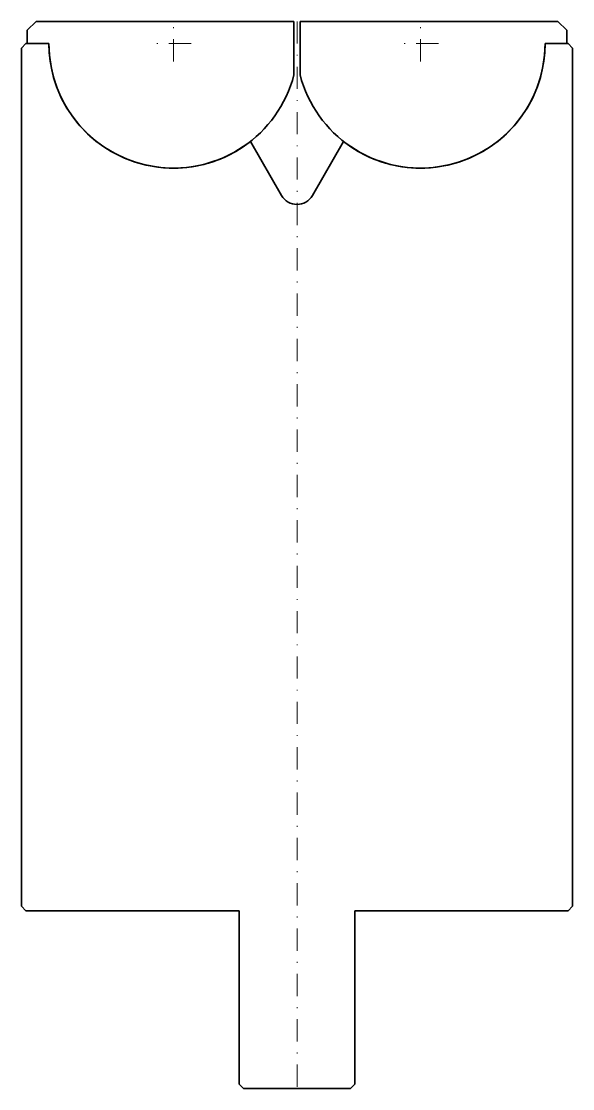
# Model space of a CAD drawing. Header units: millimetres. Extents: x -31 to 31, y -120 to 0.
import ezdxf

# ---------------------------------------------------------------- set-up
doc = ezdxf.new("R2010")
doc.units = ezdxf.units.MM
doc.header["$LTSCALE"] = 5
doc.linetypes.add('AUSGEZOGEN', pattern=[0])
doc.linetypes.add('DASHDOT', pattern=[1, 0.5, -0.25, 0, -0.25])
doc.layers.add('2', color=7, linetype='Continuous')

msp = doc.modelspace()

# ---------------------------------------------------------------- linework, layer by layer
at = {"layer": '2', "color": 7, "linetype": 'AUSGEZOGEN', "lineweight": 35}
for p, q in [((-29.34, 0), (-30.34, -1)), ((-29.34, 0), (-0.34, 0)), ((-0.34, 0), (-0.34, -6)), ((29.34, 0), (0.34, 0)), ((0.34, 0), (0.34, -6)), ((29.34, 0), (30.34, -1)), ((-30.34, -1), (-30.34, -2.5)), ((30.34, -1), (30.34, -2.5)), ((-30.5, -2.5), (-31, -3)), ((-31, -3), (-31, -99.5)), ((-30.5, -2.5), (-27.9, -2.5)), ((30.5, -2.5), (27.9, -2.5)), ((30.5, -2.5), (31, -3)), ((31, -3), (31, -99.5)), ((-5.24, -13.5), (-1.73, -19.58)), ((5.24, -13.5), (1.73, -19.58)), ((-31, -99.5), (-30.5, -100)), ((31, -99.5), (30.5, -100)), ((-6.5, -100), (-30.5, -100)), ((-6.5, -100), (-6.5, -119.5)), ((6.5, -100), (6.5, -119.5)), ((30.5, -100), (6.5, -100)), ((-6, -120), (-6.5, -119.5)), ((6, -120), (-6, -120)), ((6.5, -119.5), (6, -120))]:
    msp.add_line(p, q, dxfattribs=at)
at = {"layer": '2', "color": 7, "linetype": 'DASHDOT', "lineweight": 18}
for p, q in [((0, 0), (0, -120)), ((-13.9, -4.5), (-13.9, -0.5)), ((13.9, -4.5), (13.9, -0.5)), ((-11.9, -2.5), (-15.9, -2.5)), ((15.9, -2.5), (11.9, -2.5))]:
    msp.add_line(p, q, dxfattribs=at)
at = {"layer": '2', "color": 7, "linetype": 'AUSGEZOGEN', "lineweight": 35}
for centre, radius, start, end in [((-13.9, -2.5), 14, 180, 345.5225), ((-13.9, -2.5), 14, 180, 308.2132), ((13.9, -2.5), 14, 194.4775, 360), ((13.9, -2.5), 14, 231.7868, 360), ((0, -18.58), 2, 210, 330)]:
    msp.add_arc(centre, radius, start, end, dxfattribs=at)

doc.saveas('drawing.dxf')
